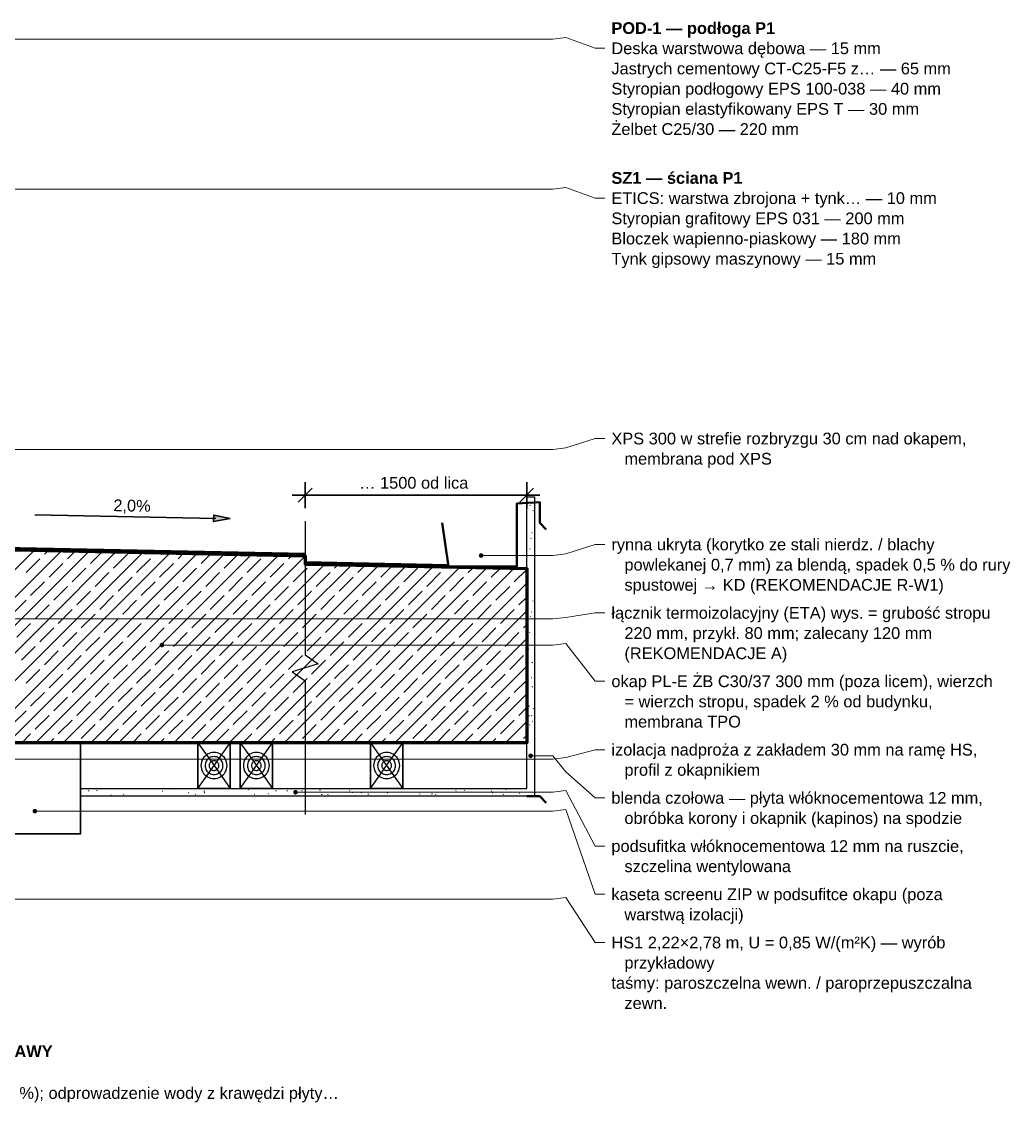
# Model space of a CAD drawing. Header units: metres. Extents: x 0 to 23.3, y -0.9 to 1.
# Drawn here: x 21.831 to 23.349, y -0.852 to 0.807 of the extents above; entities that cross this region are included whole.
import ezdxf

# ---------------------------------------------------------------- set-up
doc = ezdxf.new("R2010")
doc.units = ezdxf.units.M
doc.layers.add('A-DET-HYDRO', color=5, linetype='Continuous', lineweight=50, true_color=0x1565c0)
for name, color, linetype, lineweight in [('A-DET-OBROBKI', 7, 'Continuous', 35), ('A-DET-OPIS', 2, 'Continuous', 25), ('A-DET-PRZERWA', 8, 'Continuous', 25), ('A-KRESKOWANIE', 8, 'Continuous', 18), ('A-OPISY', 2, 'Continuous', 25), ('A-SCIANY-KONSTR', 7, 'Continuous', 50), ('A-SCIANY-WYK', 8, 'Continuous', 18), ('A-SYMBOLE', 2, 'Continuous', 25), ('A-WARSTWY', 8, 'Continuous', 25), ('A-WIDOK', 7, 'Continuous', 25), ('A-WYMIARY', 1, 'Continuous', 25)]:
    doc.layers.add(name, color=color, linetype=linetype, lineweight=lineweight)
doc.styles.add('PL_ARIAL', font='arial.ttf')
doc.styles.add('PL_ARIAL_B', font='arialbd.ttf')

msp = doc.modelspace()

# ---------------------------------------------------------------- hatches: boundary and pattern name
at = {"layer": 'A-OPISY', "true_color": 0x000000}
for points in [[(22.5395, -0.0126), (22.5394, -0.0117), (22.539, -0.0108), (22.5385, -0.0101), (22.5377, -0.0096), (22.5369, -0.0092), (22.536, -0.0091), (22.5351, -0.0092), (22.5342, -0.0096), (22.5335, -0.0101), (22.533, -0.0108), (22.5326, -0.0117), (22.5325, -0.0126), (22.5326, -0.0135), (22.533, -0.0143), (22.5335, -0.0151), (22.5342, -0.0156), (22.5351, -0.016), (22.536, -0.0161), (22.5369, -0.016), (22.5377, -0.0156), (22.5385, -0.0151), (22.539, -0.0143), (22.5394, -0.0135)], [(22.0495, -0.15), (22.0494, -0.1491), (22.049, -0.1482), (22.0485, -0.1475), (22.0477, -0.147), (22.0469, -0.1466), (22.046, -0.1465), (22.0451, -0.1466), (22.0442, -0.147), (22.0435, -0.1475), (22.043, -0.1482), (22.0426, -0.1491), (22.0425, -0.15), (22.0426, -0.1509), (22.043, -0.1517), (22.0435, -0.1525), (22.0442, -0.153), (22.0451, -0.1534), (22.046, -0.1535), (22.0469, -0.1534), (22.0477, -0.153), (22.0485, -0.1525), (22.049, -0.1517), (22.0494, -0.1509)], [(22.6155, -0.32), (22.6154, -0.3191), (22.615, -0.3182), (22.6145, -0.3175), (22.6137, -0.317), (22.6129, -0.3166), (22.612, -0.3165), (22.6111, -0.3166), (22.6102, -0.317), (22.6095, -0.3175), (22.609, -0.3182), (22.6086, -0.3191), (22.6085, -0.32), (22.6086, -0.3209), (22.609, -0.3217), (22.6095, -0.3225), (22.6102, -0.323), (22.6111, -0.3234), (22.612, -0.3235), (22.6129, -0.3234), (22.6137, -0.323), (22.6145, -0.3225), (22.615, -0.3217), (22.6154, -0.3209)], [(22.2545, -0.376), (22.2544, -0.3751), (22.254, -0.3742), (22.2535, -0.3735), (22.2527, -0.373), (22.2519, -0.3726), (22.251, -0.3725), (22.2501, -0.3726), (22.2492, -0.373), (22.2485, -0.3735), (22.248, -0.3742), (22.2476, -0.3751), (22.2475, -0.376), (22.2476, -0.3769), (22.248, -0.3777), (22.2485, -0.3785), (22.2492, -0.379), (22.2501, -0.3794), (22.251, -0.3795), (22.2519, -0.3794), (22.2527, -0.379), (22.2535, -0.3785), (22.254, -0.3777), (22.2544, -0.3769)], [(21.8545, -0.405), (21.8544, -0.4041), (21.854, -0.4032), (21.8535, -0.4025), (21.8527, -0.402), (21.8519, -0.4016), (21.851, -0.4015), (21.8501, -0.4016), (21.8492, -0.402), (21.8485, -0.4025), (21.848, -0.4032), (21.8476, -0.4041), (21.8475, -0.405), (21.8476, -0.4059), (21.848, -0.4067), (21.8485, -0.4075), (21.8492, -0.408), (21.8501, -0.4084), (21.851, -0.4085), (21.8519, -0.4084), (21.8527, -0.408), (21.8535, -0.4075), (21.854, -0.4067), (21.8544, -0.4059)]]:
    msp.add_hatch(color=7, dxfattribs=at).paths.add_polyline_path(points)
at = {"layer": 'A-SYMBOLE', "true_color": 0x000000}
msp.add_hatch(color=7, dxfattribs=at).paths.add_polyline_path([(22.151, 0.044), (22.1254, 0.0396), (22.1256, 0.0495)])

# ---------------------------------------------------------------- linework, layer by layer
at = {"layer": 'A-DET-HYDRO', "linetype": 'Continuous', "lineweight": 70, "ltscale": 0.01, "true_color": 0x1565c0, "flags": 128}
for points in [[(22.266, -0.0109), (21.621, 0.002), (21.753, 0.002), (21.753, 0.17)], [(22.486, -0.0286), (22.266, -0.0238)]]:
    msp.add_lwpolyline(points, dxfattribs=at)
at = {"layer": 'A-DET-OBROBKI', "lineweight": 50, "ltscale": 0.01, "true_color": 0x000000}
for points in [[(22.476, 0.0374), (22.486, -0.0296), (22.591, -0.0296), (22.591, 0.0674), (22.626, 0.0694), (22.626, 0.0374), (22.636, 0.0274)], [(22.606, -0.382), (22.626, -0.382), (22.636, -0.392)]]:
    msp.add_lwpolyline(points, dxfattribs=at)
at = {"layer": 'A-DET-PRZERWA', "lineweight": 25, "ltscale": 0.01, "true_color": 0x000000}
msp.add_lwpolyline([(22.266, 0.04), (22.266, -0.165), (22.286, -0.179), (22.246, -0.191), (22.266, -0.205), (22.266, -0.41)], dxfattribs=at)
msp.add_lwpolyline([(22.266, 0.04), (22.266, -0.165), (22.286, -0.179), (22.246, -0.191), (22.266, -0.205), (22.266, -0.41)], dxfattribs=at)
at = {"layer": 'A-KRESKOWANIE', "lineweight": 25, "ltscale": 0.01}
for points in [[(22.6116, 0.0639), (22.6114, 0.0647)], [(22.6159, 0.056), (22.6162, 0.0568)], [(22.6137, 0.0225), (22.6145, 0.0226)], [(22.613, 0.0135), (22.6129, 0.0143)], [(21.6351, -0.22), (21.8505, -0.0046)], [(21.6775, -0.22), (21.8921, -0.0054)], [(21.72, -0.22), (21.9337, -0.0063)], [(21.751, -0.2314), (21.9753, -0.0071)], [(21.751, -0.2738), (22.0169, -0.0079)], [(21.7672, -0.3), (22.0585, -0.0087)], [(21.8097, -0.3), (22.1001, -0.0096)], [(21.8521, -0.3), (22.1417, -0.0104)], [(21.8657, -0.0106), (21.8713, -0.005)], [(21.8945, -0.3), (22.1833, -0.0112)], [(21.9011, -0.0177), (21.9129, -0.0058)], [(21.9364, -0.0247), (21.9545, -0.0067)], [(21.937, -0.3), (22.2249, -0.0121)], [(21.9718, -0.0318), (21.993, -0.0106)], [(21.9794, -0.3), (22.266, -0.0134)], [(22.0354, -0.0106), (22.0377, -0.0083)], [(22.0708, -0.0177), (22.0793, -0.0092)], [(22.1061, -0.0247), (22.1209, -0.01)], [(22.1415, -0.0318), (22.1625, -0.0108)], [(22.2405, -0.0177), (22.2457, -0.0125)], [(22.6109, -0.0028), (22.6115, -0.0022)], [(21.8374, -0.0389), (21.8587, -0.0177)], [(21.8728, -0.046), (21.894, -0.0247)], [(21.9081, -0.053), (21.9294, -0.0318)], [(22.0071, -0.0389), (22.0284, -0.0177)], [(22.0425, -0.046), (22.0637, -0.0247)], [(22.0779, -0.053), (22.0991, -0.0318)], [(22.1768, -0.0389), (22.1981, -0.0177)], [(22.2122, -0.046), (22.2334, -0.0247)], [(22.266, -0.0558), (22.2954, -0.0264)], [(22.266, -0.0982), (22.337, -0.0272)], [(22.266, -0.1407), (22.3786, -0.0281)], [(22.266, -0.1831), (22.4202, -0.0289)], [(22.266, -0.2255), (22.4618, -0.0297)], [(22.266, -0.2679), (22.5034, -0.0305)], [(22.266, -0.0346), (22.2688, -0.0318)], [(22.2764, -0.3), (22.545, -0.0314)], [(22.3112, -0.0318), (22.3162, -0.0268)], [(22.3188, -0.3), (22.5866, -0.0322)], [(22.3466, -0.0389), (22.3578, -0.0276)], [(22.3819, -0.046), (22.3994, -0.0285)], [(22.4173, -0.053), (22.4385, -0.0318)], [(22.4809, -0.0318), (22.4826, -0.0301)], [(22.5163, -0.0389), (22.5242, -0.031)], [(22.5516, -0.046), (22.5658, -0.0318)], [(21.9435, -0.0601), (21.9647, -0.0389)], [(21.9789, -0.0672), (22.0001, -0.046)], [(22.1132, -0.0601), (22.1344, -0.0389)], [(22.1486, -0.0672), (22.1698, -0.046)], [(22.2476, -0.053), (22.266, -0.0346)], [(22.2829, -0.0601), (22.3041, -0.0389)], [(22.3183, -0.0672), (22.3395, -0.046)], [(22.4526, -0.0601), (22.4738, -0.0389)], [(22.488, -0.0672), (22.5092, -0.046)], [(22.587, -0.053), (22.606, -0.034)], [(21.8445, -0.0742), (21.8657, -0.053)], [(21.8799, -0.0813), (21.9011, -0.0601)], [(22.0142, -0.0742), (22.0354, -0.053)], [(22.0218, -0.3), (22.266, -0.0558)], [(22.0496, -0.0813), (22.0708, -0.0601)], [(22.1839, -0.0742), (22.2051, -0.053)], [(22.2193, -0.0813), (22.2405, -0.0601)], [(22.3536, -0.0742), (22.3748, -0.053)], [(22.3612, -0.3), (22.606, -0.0552)], [(22.389, -0.0813), (22.4102, -0.0601)], [(22.5233, -0.0742), (22.5445, -0.053)], [(22.5587, -0.0813), (22.5799, -0.0601)], [(21.8162, -0.1025), (21.8374, -0.0813)], [(21.9152, -0.0884), (21.9364, -0.0672)], [(21.9506, -0.0955), (21.9718, -0.0742)], [(21.9859, -0.1025), (22.0071, -0.0813)], [(22.0849, -0.0884), (22.1061, -0.0672)], [(22.1203, -0.0955), (22.1415, -0.0742)], [(22.1556, -0.1025), (22.1768, -0.0813)], [(22.2546, -0.0884), (22.266, -0.077)], [(22.266, -0.077), (22.2758, -0.0672)], [(22.29, -0.0955), (22.3112, -0.0742)], [(22.3253, -0.1025), (22.3466, -0.0813)], [(22.4243, -0.0884), (22.4455, -0.0672)], [(22.4597, -0.0955), (22.4809, -0.0742)], [(22.495, -0.1025), (22.5163, -0.0813)], [(22.594, -0.0884), (22.606, -0.0764)], [(22.6075, -0.0702), (22.6069, -0.0698)], [(22.6154, -0.0822), (22.6161, -0.0819)], [(21.8516, -0.1096), (21.8728, -0.0884)], [(21.8869, -0.1167), (21.9081, -0.0955)], [(22.0213, -0.1096), (22.0425, -0.0884)], [(22.0566, -0.1167), (22.0779, -0.0955)], [(22.0642, -0.3), (22.266, -0.0982)], [(22.191, -0.1096), (22.2122, -0.0884)], [(22.2263, -0.1167), (22.2476, -0.0955)], [(22.3607, -0.1096), (22.3819, -0.0884)], [(22.3961, -0.1167), (22.4173, -0.0955)], [(22.4036, -0.3), (22.606, -0.0976)], [(22.5304, -0.1096), (22.5516, -0.0884)], [(22.5658, -0.1167), (22.587, -0.0955)], [(22.6134, -0.0994), (22.614, -0.099)], [(21.9223, -0.1237), (21.9435, -0.1025)], [(21.9576, -0.1308), (21.9789, -0.1096)], [(22.092, -0.1237), (22.1132, -0.1025)], [(22.1274, -0.1308), (22.1486, -0.1096)], [(22.266, -0.1194), (22.2829, -0.1025)], [(22.2971, -0.1308), (22.3183, -0.1096)], [(22.4314, -0.1237), (22.4526, -0.1025)], [(22.4668, -0.1308), (22.488, -0.1096)], [(22.6114, -0.1062), (22.612, -0.1057)], [(21.8233, -0.1379), (21.8445, -0.1167)], [(21.8587, -0.145), (21.8799, -0.1237)], [(21.894, -0.152), (21.9152, -0.1308)], [(21.993, -0.1379), (22.0142, -0.1167)], [(22.0284, -0.145), (22.0496, -0.1237)], [(22.0637, -0.152), (22.0849, -0.1308)], [(22.1627, -0.1379), (22.1839, -0.1167)], [(22.1981, -0.145), (22.2193, -0.1237)], [(22.2334, -0.152), (22.2546, -0.1308)], [(22.2617, -0.1237), (22.266, -0.1194)], [(22.3324, -0.1379), (22.3536, -0.1167)], [(22.3678, -0.145), (22.389, -0.1237)], [(22.4031, -0.152), (22.4243, -0.1308)], [(22.5021, -0.1379), (22.5233, -0.1167)], [(22.5375, -0.145), (22.5587, -0.1237)], [(22.5728, -0.152), (22.594, -0.1308)], [(22.6011, -0.1237), (22.606, -0.1189)], [(22.6104, -0.1308), (22.6108, -0.1302)], [(21.9294, -0.1591), (21.9506, -0.1379)], [(21.9647, -0.1662), (21.9859, -0.145)], [(22.0991, -0.1591), (22.1203, -0.1379)], [(22.1067, -0.3), (22.266, -0.1407)], [(22.1344, -0.1662), (22.1556, -0.145)], [(22.2688, -0.1591), (22.29, -0.1379)], [(22.3041, -0.1662), (22.3253, -0.145)], [(22.4385, -0.1591), (22.4597, -0.1379)], [(22.4461, -0.3), (22.606, -0.1401)], [(22.4738, -0.1662), (22.495, -0.145)], [(21.8304, -0.1732), (21.8516, -0.152)], [(21.8657, -0.1803), (21.8869, -0.1591)], [(22.0001, -0.1732), (22.0213, -0.152)], [(22.0354, -0.1803), (22.0566, -0.1591)], [(22.1698, -0.1732), (22.191, -0.152)], [(22.2051, -0.1803), (22.2263, -0.1591)], [(22.3395, -0.1732), (22.3607, -0.152)], [(22.3748, -0.1803), (22.3961, -0.1591)], [(22.5092, -0.1732), (22.5304, -0.152)], [(22.5445, -0.1803), (22.5658, -0.1591)], [(22.6093, -0.1568), (22.6087, -0.1562)], [(21.9011, -0.1874), (21.9223, -0.1662)], [(21.9364, -0.1945), (21.9576, -0.1732)], [(21.9718, -0.2015), (21.993, -0.1803)], [(22.0708, -0.1874), (22.092, -0.1662)], [(22.1061, -0.1945), (22.1274, -0.1732)], [(22.1415, -0.2015), (22.1627, -0.1803)], [(22.2405, -0.1874), (22.2617, -0.1662)], [(22.2758, -0.1945), (22.2971, -0.1732)], [(22.3112, -0.2015), (22.3324, -0.1803)], [(22.4102, -0.1874), (22.4314, -0.1662)], [(22.4455, -0.1945), (22.4668, -0.1732)], [(22.4809, -0.2015), (22.5021, -0.1803)], [(22.5799, -0.1874), (22.6011, -0.1662)], [(22.6085, -0.1693), (22.608, -0.1686)], [(22.6147, -0.1771), (22.6151, -0.1764)], [(21.8374, -0.2086), (21.8587, -0.1874)], [(21.8728, -0.2157), (21.894, -0.1945)], [(22.0071, -0.2086), (22.0284, -0.1874)], [(22.0425, -0.2157), (22.0637, -0.1945)], [(22.1491, -0.3), (22.266, -0.1831)], [(22.1768, -0.2086), (22.1981, -0.1874)], [(22.2122, -0.2157), (22.2334, -0.1945)], [(22.3466, -0.2086), (22.3678, -0.1874)], [(22.3819, -0.2157), (22.4031, -0.1945)], [(22.4885, -0.3), (22.606, -0.1825)], [(22.5163, -0.2086), (22.5375, -0.1874)], [(22.5516, -0.2157), (22.5728, -0.1945)], [(21.9081, -0.2227), (21.9294, -0.2015)], [(21.9435, -0.2298), (21.9647, -0.2086)], [(22.0779, -0.2227), (22.0991, -0.2015)], [(22.1132, -0.2298), (22.1344, -0.2086)], [(22.2476, -0.2227), (22.266, -0.2043)], [(22.266, -0.2043), (22.2688, -0.2015)], [(22.2829, -0.2298), (22.3041, -0.2086)], [(22.4173, -0.2227), (22.4385, -0.2015)], [(22.4526, -0.2298), (22.4738, -0.2086)], [(22.587, -0.2227), (22.606, -0.2037)], [(22.6132, -0.1998), (22.614, -0.1996)], [(22.6153, -0.2146), (22.6146, -0.2142)], [(21.8445, -0.244), (21.8657, -0.2227)], [(21.8799, -0.251), (21.9011, -0.2298)], [(21.9789, -0.2369), (22.0001, -0.2157)], [(22.0142, -0.244), (22.0354, -0.2227)], [(22.0496, -0.251), (22.0708, -0.2298)], [(22.1486, -0.2369), (22.1698, -0.2157)], [(22.1839, -0.244), (22.2051, -0.2227)], [(22.1915, -0.3), (22.266, -0.2255)], [(22.2193, -0.251), (22.2405, -0.2298)], [(22.3183, -0.2369), (22.3395, -0.2157)], [(22.3536, -0.244), (22.3748, -0.2227)], [(22.389, -0.251), (22.4102, -0.2298)], [(22.488, -0.2369), (22.5092, -0.2157)], [(22.5233, -0.244), (22.5445, -0.2227)], [(22.5309, -0.3), (22.606, -0.2249)], [(22.5587, -0.251), (22.5799, -0.2298)], [(21.9152, -0.2581), (21.9364, -0.2369)], [(21.9506, -0.2652), (21.9718, -0.244)], [(22.0849, -0.2581), (22.1061, -0.2369)], [(22.1203, -0.2652), (22.1415, -0.244)], [(22.2546, -0.2581), (22.266, -0.2467)], [(22.266, -0.2467), (22.2758, -0.2369)], [(22.29, -0.2652), (22.3112, -0.244)], [(22.4243, -0.2581), (22.4455, -0.2369)], [(22.4597, -0.2652), (22.4809, -0.244)], [(22.594, -0.2581), (22.606, -0.2461)], [(22.6096, -0.2441), (22.6098, -0.2434)], [(22.6165, -0.2477), (22.6168, -0.247)], [(21.8162, -0.2722), (21.8374, -0.251)], [(21.8516, -0.2793), (21.8728, -0.2581)], [(21.8869, -0.2864), (21.9081, -0.2652)], [(21.9859, -0.2722), (22.0071, -0.251)], [(22.0213, -0.2793), (22.0425, -0.2581)], [(22.0566, -0.2864), (22.0779, -0.2652)], [(22.1556, -0.2722), (22.1768, -0.251)], [(22.191, -0.2793), (22.2122, -0.2581)], [(22.2263, -0.2864), (22.2476, -0.2652)], [(22.3253, -0.2722), (22.3466, -0.251)], [(22.3607, -0.2793), (22.3819, -0.2581)], [(22.3961, -0.2864), (22.4173, -0.2652)], [(22.495, -0.2722), (22.5163, -0.251)], [(22.5304, -0.2793), (22.5516, -0.2581)], [(22.5658, -0.2864), (22.587, -0.2652)], [(22.6098, -0.2591), (22.61, -0.2583)], [(22.6137, -0.2591), (22.6135, -0.2583)], [(21.9223, -0.2934), (21.9435, -0.2722)], [(21.9582, -0.3), (21.9789, -0.2793)], [(22.092, -0.2934), (22.1132, -0.2722)], [(22.1279, -0.3), (22.1486, -0.2793)], [(22.2339, -0.3), (22.266, -0.2679)], [(22.266, -0.2892), (22.2829, -0.2722)], [(22.2976, -0.3), (22.3183, -0.2793)], [(22.4314, -0.2934), (22.4526, -0.2722)], [(22.4673, -0.3), (22.488, -0.2793)], [(22.5733, -0.3), (22.606, -0.2674)], [(22.6104, -0.2732), (22.6108, -0.2725)], [(22.6145, -0.2671), (22.6151, -0.2666)], [(21.8309, -0.3), (21.8445, -0.2864)], [(21.8733, -0.3), (21.8799, -0.2934)], [(22.0006, -0.3), (22.0142, -0.2864)], [(22.043, -0.3), (22.0496, -0.2934)], [(22.1703, -0.3), (22.1839, -0.2864)], [(22.2127, -0.3), (22.2193, -0.2934)], [(22.2617, -0.2934), (22.266, -0.2892)], [(22.34, -0.3), (22.3536, -0.2864)], [(22.3824, -0.3), (22.389, -0.2934)], [(22.5097, -0.3), (22.5233, -0.2864)], [(22.5521, -0.3), (22.5587, -0.2934)], [(22.6011, -0.2934), (22.606, -0.2886)], [(22.101, -0.3), (22.126, -0.335)], [(22.146, -0.335), (22.1458, -0.3324), (22.1453, -0.3298), (22.1445, -0.3273), (22.1433, -0.325), (22.1419, -0.3228), (22.1401, -0.3209), (22.1382, -0.3191), (22.136, -0.3177), (22.1337, -0.3165), (22.1312, -0.3157), (22.1286, -0.3152), (22.126, -0.315), (22.1234, -0.3152), (22.1208, -0.3157), (22.1183, -0.3165), (22.116, -0.3177), (22.1138, -0.3191), (22.1119, -0.3209), (22.1101, -0.3228), (22.1087, -0.325), (22.1075, -0.3273), (22.1067, -0.3298), (22.1062, -0.3324), (22.106, -0.335), (22.1062, -0.3376), (22.1067, -0.3402), (22.1075, -0.3427), (22.1087, -0.345), (22.1101, -0.3472), (22.1119, -0.3491), (22.1138, -0.3509), (22.116, -0.3523), (22.1183, -0.3535), (22.1208, -0.3543), (22.1234, -0.3548), (22.126, -0.355), (22.1286, -0.3548), (22.1312, -0.3543), (22.1337, -0.3535), (22.136, -0.3523), (22.1382, -0.3509), (22.1401, -0.3491), (22.1419, -0.3472), (22.1433, -0.345), (22.1445, -0.3427), (22.1453, -0.3402), (22.1458, -0.3376), (22.146, -0.335)], [(22.126, -0.335), (22.151, -0.3)], [(22.166, -0.3), (22.191, -0.335)], [(22.211, -0.335), (22.2108, -0.3324), (22.2103, -0.3298), (22.2095, -0.3273), (22.2083, -0.325), (22.2069, -0.3228), (22.2051, -0.3209), (22.2032, -0.3191), (22.201, -0.3177), (22.1987, -0.3165), (22.1962, -0.3157), (22.1936, -0.3152), (22.191, -0.315), (22.1884, -0.3152), (22.1858, -0.3157), (22.1833, -0.3165), (22.181, -0.3177), (22.1788, -0.3191), (22.1769, -0.3209), (22.1751, -0.3228), (22.1737, -0.325), (22.1725, -0.3273), (22.1717, -0.3298), (22.1712, -0.3324), (22.171, -0.335), (22.1712, -0.3376), (22.1717, -0.3402), (22.1725, -0.3427), (22.1737, -0.345), (22.1751, -0.3472), (22.1769, -0.3491), (22.1788, -0.3509), (22.181, -0.3523), (22.1833, -0.3535), (22.1858, -0.3543), (22.1884, -0.3548), (22.191, -0.355), (22.1936, -0.3548), (22.1962, -0.3543), (22.1987, -0.3535), (22.201, -0.3523), (22.2032, -0.3509), (22.2051, -0.3491), (22.2069, -0.3472), (22.2083, -0.345), (22.2095, -0.3427), (22.2103, -0.3402), (22.2108, -0.3376), (22.211, -0.335)], [(22.191, -0.335), (22.216, -0.3)], [(22.366, -0.3), (22.391, -0.335)], [(22.411, -0.335), (22.4108, -0.3324), (22.4103, -0.3298), (22.4095, -0.3273), (22.4083, -0.325), (22.4069, -0.3228), (22.4051, -0.3209), (22.4032, -0.3191), (22.401, -0.3177), (22.3987, -0.3165), (22.3962, -0.3157), (22.3936, -0.3152), (22.391, -0.315), (22.3884, -0.3152), (22.3858, -0.3157), (22.3833, -0.3165), (22.381, -0.3177), (22.3788, -0.3191), (22.3769, -0.3209), (22.3751, -0.3228), (22.3737, -0.325), (22.3725, -0.3273), (22.3717, -0.3298), (22.3712, -0.3324), (22.371, -0.335), (22.3712, -0.3376), (22.3717, -0.3402), (22.3725, -0.3427), (22.3737, -0.345), (22.3751, -0.3472), (22.3769, -0.3491), (22.3788, -0.3509), (22.381, -0.3523), (22.3833, -0.3535), (22.3858, -0.3543), (22.3884, -0.3548), (22.391, -0.355), (22.3936, -0.3548), (22.3962, -0.3543), (22.3987, -0.3535), (22.401, -0.3523), (22.4032, -0.3509), (22.4051, -0.3491), (22.4069, -0.3472), (22.4083, -0.345), (22.4095, -0.3427), (22.4103, -0.3402), (22.4108, -0.3376), (22.411, -0.335)], [(22.391, -0.335), (22.416, -0.3)], [(22.1397, -0.335), (22.1396, -0.3332), (22.1393, -0.3314), (22.1387, -0.3297), (22.1379, -0.3281), (22.1369, -0.3266), (22.1357, -0.3253), (22.1344, -0.3241), (22.1329, -0.3231), (22.1313, -0.3223), (22.1296, -0.3217), (22.1278, -0.3214), (22.126, -0.3212), (22.1242, -0.3214), (22.1224, -0.3217), (22.1207, -0.3223), (22.1191, -0.3231), (22.1176, -0.3241), (22.1163, -0.3253), (22.1151, -0.3266), (22.1141, -0.3281), (22.1133, -0.3297), (22.1127, -0.3314), (22.1124, -0.3332), (22.1122, -0.335), (22.1124, -0.3368), (22.1127, -0.3386), (22.1133, -0.3403), (22.1141, -0.3419), (22.1151, -0.3434), (22.1163, -0.3447), (22.1176, -0.3459), (22.1191, -0.3469), (22.1207, -0.3477), (22.1224, -0.3483), (22.1242, -0.3486), (22.126, -0.3487), (22.1278, -0.3486), (22.1296, -0.3483), (22.1313, -0.3477), (22.1329, -0.3469), (22.1344, -0.3459), (22.1357, -0.3447), (22.1369, -0.3434), (22.1379, -0.3419), (22.1387, -0.3403), (22.1393, -0.3386), (22.1396, -0.3368), (22.1397, -0.335)], [(22.1335, -0.335), (22.1334, -0.334), (22.1332, -0.3331), (22.1329, -0.3321), (22.1325, -0.3312), (22.1319, -0.3304), (22.1313, -0.3297), (22.1306, -0.329), (22.1297, -0.3285), (22.1289, -0.3281), (22.1279, -0.3278), (22.127, -0.3276), (22.126, -0.3275), (22.125, -0.3276), (22.1241, -0.3278), (22.1231, -0.3281), (22.1222, -0.3285), (22.1214, -0.329), (22.1207, -0.3297), (22.12, -0.3304), (22.1195, -0.3312), (22.1191, -0.3321), (22.1188, -0.3331), (22.1186, -0.334), (22.1185, -0.335), (22.1186, -0.336), (22.1188, -0.3369), (22.1191, -0.3379), (22.1195, -0.3387), (22.12, -0.3396), (22.1207, -0.3403), (22.1214, -0.341), (22.1222, -0.3415), (22.1231, -0.3419), (22.1241, -0.3422), (22.125, -0.3424), (22.126, -0.3425), (22.127, -0.3424), (22.1279, -0.3422), (22.1289, -0.3419), (22.1297, -0.3415), (22.1306, -0.341), (22.1313, -0.3403), (22.1319, -0.3396), (22.1325, -0.3387), (22.1329, -0.3379), (22.1332, -0.3369), (22.1334, -0.336), (22.1335, -0.335)], [(22.2047, -0.335), (22.2046, -0.3332), (22.2043, -0.3314), (22.2037, -0.3297), (22.2029, -0.3281), (22.2019, -0.3266), (22.2007, -0.3253), (22.1994, -0.3241), (22.1979, -0.3231), (22.1963, -0.3223), (22.1946, -0.3217), (22.1928, -0.3214), (22.191, -0.3212), (22.1892, -0.3214), (22.1874, -0.3217), (22.1857, -0.3223), (22.1841, -0.3231), (22.1826, -0.3241), (22.1813, -0.3253), (22.1801, -0.3266), (22.1791, -0.3281), (22.1783, -0.3297), (22.1777, -0.3314), (22.1774, -0.3332), (22.1772, -0.335), (22.1774, -0.3368), (22.1777, -0.3386), (22.1783, -0.3403), (22.1791, -0.3419), (22.1801, -0.3434), (22.1813, -0.3447), (22.1826, -0.3459), (22.1841, -0.3469), (22.1857, -0.3477), (22.1874, -0.3483), (22.1892, -0.3486), (22.191, -0.3487), (22.1928, -0.3486), (22.1946, -0.3483), (22.1963, -0.3477), (22.1979, -0.3469), (22.1994, -0.3459), (22.2007, -0.3447), (22.2019, -0.3434), (22.2029, -0.3419), (22.2037, -0.3403), (22.2043, -0.3386), (22.2046, -0.3368), (22.2047, -0.335)], [(22.1985, -0.335), (22.1984, -0.334), (22.1982, -0.3331), (22.1979, -0.3321), (22.1975, -0.3312), (22.1969, -0.3304), (22.1963, -0.3297), (22.1956, -0.329), (22.1947, -0.3285), (22.1939, -0.3281), (22.1929, -0.3278), (22.192, -0.3276), (22.191, -0.3275), (22.19, -0.3276), (22.1891, -0.3278), (22.1881, -0.3281), (22.1872, -0.3285), (22.1864, -0.329), (22.1857, -0.3297), (22.185, -0.3304), (22.1845, -0.3312), (22.1841, -0.3321), (22.1838, -0.3331), (22.1836, -0.334), (22.1835, -0.335), (22.1836, -0.336), (22.1838, -0.3369), (22.1841, -0.3379), (22.1845, -0.3387), (22.185, -0.3396), (22.1857, -0.3403), (22.1864, -0.341), (22.1872, -0.3415), (22.1881, -0.3419), (22.1891, -0.3422), (22.19, -0.3424), (22.191, -0.3425), (22.192, -0.3424), (22.1929, -0.3422), (22.1939, -0.3419), (22.1947, -0.3415), (22.1956, -0.341), (22.1963, -0.3403), (22.1969, -0.3396), (22.1975, -0.3387), (22.1979, -0.3379), (22.1982, -0.3369), (22.1984, -0.336), (22.1985, -0.335)], [(22.4047, -0.335), (22.4046, -0.3332), (22.4043, -0.3314), (22.4037, -0.3297), (22.4029, -0.3281), (22.4019, -0.3266), (22.4007, -0.3253), (22.3994, -0.3241), (22.3979, -0.3231), (22.3963, -0.3223), (22.3946, -0.3217), (22.3928, -0.3214), (22.391, -0.3212), (22.3892, -0.3214), (22.3874, -0.3217), (22.3857, -0.3223), (22.3841, -0.3231), (22.3826, -0.3241), (22.3813, -0.3253), (22.3801, -0.3266), (22.3791, -0.3281), (22.3783, -0.3297), (22.3777, -0.3314), (22.3774, -0.3332), (22.3772, -0.335), (22.3774, -0.3368), (22.3777, -0.3386), (22.3783, -0.3403), (22.3791, -0.3419), (22.3801, -0.3434), (22.3813, -0.3447), (22.3826, -0.3459), (22.3841, -0.3469), (22.3857, -0.3477), (22.3874, -0.3483), (22.3892, -0.3486), (22.391, -0.3487), (22.3928, -0.3486), (22.3946, -0.3483), (22.3963, -0.3477), (22.3979, -0.3469), (22.3994, -0.3459), (22.4007, -0.3447), (22.4019, -0.3434), (22.4029, -0.3419), (22.4037, -0.3403), (22.4043, -0.3386), (22.4046, -0.3368), (22.4047, -0.335)], [(22.3985, -0.335), (22.3984, -0.334), (22.3982, -0.3331), (22.3979, -0.3321), (22.3975, -0.3312), (22.3969, -0.3304), (22.3963, -0.3297), (22.3956, -0.329), (22.3947, -0.3285), (22.3939, -0.3281), (22.3929, -0.3278), (22.392, -0.3276), (22.391, -0.3275), (22.39, -0.3276), (22.3891, -0.3278), (22.3881, -0.3281), (22.3872, -0.3285), (22.3864, -0.329), (22.3857, -0.3297), (22.385, -0.3304), (22.3845, -0.3312), (22.3841, -0.3321), (22.3838, -0.3331), (22.3836, -0.334), (22.3835, -0.335), (22.3836, -0.336), (22.3838, -0.3369), (22.3841, -0.3379), (22.3845, -0.3387), (22.385, -0.3396), (22.3857, -0.3403), (22.3864, -0.341), (22.3872, -0.3415), (22.3881, -0.3419), (22.3891, -0.3422), (22.39, -0.3424), (22.391, -0.3425), (22.392, -0.3424), (22.3929, -0.3422), (22.3939, -0.3419), (22.3947, -0.3415), (22.3956, -0.341), (22.3963, -0.3403), (22.3969, -0.3396), (22.3975, -0.3387), (22.3979, -0.3379), (22.3982, -0.3369), (22.3984, -0.336), (22.3985, -0.335)], [(22.101, -0.37), (22.126, -0.335)], [(22.126, -0.335), (22.151, -0.37)], [(22.166, -0.37), (22.191, -0.335)], [(22.191, -0.335), (22.216, -0.37)], [(22.366, -0.37), (22.391, -0.335)], [(22.391, -0.335), (22.416, -0.37)], [(21.9333, -0.3738), (21.9341, -0.3735)], [(21.9463, -0.3738), (21.9466, -0.373)], [(21.9675, -0.3799), (21.9683, -0.3798)], [(21.9871, -0.3795), (21.9873, -0.3788)], [(22.0468, -0.3742), (22.0476, -0.3742)], [(22.0601, -0.3716), (22.0597, -0.3709)], [(22.087, -0.3771), (22.0874, -0.3764)], [(22.097, -0.3792), (22.0976, -0.3787)], [(22.1109, -0.3766), (22.1117, -0.3764)], [(22.1117, -0.3747), (22.111, -0.3742)], [(22.1654, -0.3715), (22.165, -0.3708)], [(22.1794, -0.3721), (22.1789, -0.3715)], [(22.1882, -0.3796), (22.1874, -0.3795)], [(22.2092, -0.3786), (22.2095, -0.3778)], [(22.2216, -0.3742), (22.2216, -0.3734)], [(22.2386, -0.3742), (22.2387, -0.3734)], [(22.2611, -0.374), (22.2609, -0.3732)], [(22.2888, -0.3732), (22.2888, -0.3724)], [(22.2917, -0.3799), (22.2914, -0.3791)], [(22.3014, -0.38), (22.3013, -0.3793)], [(22.3339, -0.3737), (22.3347, -0.3735)], [(22.3381, -0.3715), (22.3377, -0.3708)], [(22.3386, -0.377), (22.3384, -0.3763)], [(22.3524, -0.3767), (22.3529, -0.376)], [(22.3631, -0.3793), (22.3631, -0.3785)], [(22.3928, -0.377), (22.392, -0.3769)], [(22.4417, -0.379), (22.4418, -0.3782)], [(22.461, -0.3788), (22.461, -0.378)], [(22.4661, -0.3797), (22.4667, -0.3792)], [(22.497, -0.3736), (22.4977, -0.3732)], [(22.5101, -0.3734), (22.5105, -0.3727)], [(22.5525, -0.3743), (22.5521, -0.3736)], [(22.5542, -0.3775), (22.5535, -0.3773)], [(22.5709, -0.3797), (22.5706, -0.3789)], [(22.5743, -0.3717), (22.5736, -0.3715)], [(22.5956, -0.3778), (22.595, -0.3773)]]:
    msp.add_lwpolyline(points, dxfattribs=at)
at = {"layer": 'A-OPISY', "lineweight": 18, "ltscale": 0.01}
for points in [[(21.126, 0.1425), (21.126, 0.78), (22.646, 0.78), (22.666, 0.7825), (22.711, 0.766), (22.726, 0.766)], [(21.746, 0.55), (22.646, 0.55), (22.666, 0.5525), (22.711, 0.536), (22.726, 0.536)], [(21.641, 0.15), (22.646, 0.15), (22.666, 0.1525), (22.711, 0.167), (22.726, 0.167)], [(22.536, -0.0126), (22.646, -0.0126), (22.666, -0.0101), (22.711, 0.0044), (22.726, 0.0044)], [(21.581, -0.11), (22.646, -0.11), (22.666, -0.1075), (22.711, -0.1006), (22.726, -0.1006)], [(22.046, -0.15), (22.646, -0.15), (22.666, -0.1475), (22.711, -0.2056), (22.726, -0.2056)], [(21.591, -0.325), (22.646, -0.325), (22.666, -0.3225), (22.711, -0.3106), (22.726, -0.3106)], [(22.612, -0.32), (22.646, -0.32), (22.666, -0.3445), (22.711, -0.3846), (22.726, -0.3846)], [(22.251, -0.376), (22.646, -0.376), (22.666, -0.3735), (22.711, -0.4586), (22.726, -0.4586)], [(21.851, -0.405), (22.646, -0.405), (22.666, -0.4025), (22.711, -0.5326), (22.726, -0.5326)], [(21.536, -0.54), (22.646, -0.54), (22.666, -0.5375), (22.711, -0.6066), (22.726, -0.6066)]]:
    msp.add_lwpolyline(points, dxfattribs=at)
at = {"layer": 'A-SCIANY-KONSTR', "lineweight": 70, "ltscale": 0.01}
msp.add_lwpolyline([(21.621, 0), (22.266, -0.0129), (22.266, -0.0129), (22.266, -0.0129), (22.266, -0.0258), (22.266, -0.0258), (22.266, -0.0258), (22.266, -0.0258), (22.266, -0.0258), (22.266, -0.0258), (22.266, -0.0258), (22.266, -0.0258), (22.266, -0.0258), (22.266, -0.0258), (22.266, -0.0258), (22.266, -0.0258), (22.266, -0.0258), (22.266, -0.0258), (22.266, -0.0258), (22.266, -0.0258), (22.266, -0.0258), (22.606, -0.0326), (22.606, -0.0326), (22.606, -0.0326), (22.606, -0.3), (22.606, -0.3), (22.606, -0.3), (21.751, -0.3)], dxfattribs=at)
at = {"layer": 'A-SCIANY-WYK', "lineweight": 25, "ltscale": 0.01}
msp.add_lwpolyline([(21.921, -0.382), (21.921, -0.382), (21.921, -0.37), (21.921, -0.37), (21.921, -0.37), (22.606, -0.37), (22.606, -0.37), (22.606, -0.37), (22.606, -0.37), (22.606, -0.37), (22.606, -0.37), (22.606, -0.37), (22.606, -0.37), (22.606, -0.37), (22.606, -0.37), (22.606, -0.37), (22.606, -0.37), (22.606, -0.37), (22.606, -0.37), (22.606, -0.37), (22.606, -0.37), (22.606, -0.37), (22.606, 0.0774), (22.606, 0.0774), (22.606, 0.0774), (22.618, 0.0774), (22.618, 0.0774), (22.618, 0.0774), (22.618, -0.382), (22.618, -0.382), (22.618, -0.382), (21.921, -0.382)], close=True, dxfattribs=at)
at = {"layer": 'A-SYMBOLE', "lineweight": 35, "ltscale": 0.01}
msp.add_lwpolyline([(21.851, 0.05), (22.129, 0.0444)], dxfattribs=at)
msp.add_lwpolyline([(22.151, 0.044), (22.1254, 0.0396), (22.1256, 0.0495)], close=True, dxfattribs=at)
at = {"layer": 'A-WARSTWY', "lineweight": 35, "ltscale": 0.01}
for points in [[(22.101, -0.3), (22.101, -0.3), (22.101, -0.3), (22.151, -0.3), (22.151, -0.3), (22.151, -0.3), (22.151, -0.37), (22.151, -0.37), (22.151, -0.37), (22.101, -0.37), (22.101, -0.37), (22.101, -0.37)], [(22.166, -0.37), (22.166, -0.37), (22.166, -0.3), (22.166, -0.3), (22.166, -0.3), (22.216, -0.3), (22.216, -0.3), (22.216, -0.3), (22.216, -0.37), (22.216, -0.37), (22.216, -0.37), (22.166, -0.37)], [(22.366, -0.37), (22.366, -0.37), (22.366, -0.3), (22.366, -0.3), (22.366, -0.3), (22.416, -0.3), (22.416, -0.3), (22.416, -0.3), (22.416, -0.37), (22.416, -0.37), (22.416, -0.37), (22.366, -0.37)]]:
    msp.add_lwpolyline(points, close=True, dxfattribs=at)
at = {"layer": 'A-WIDOK', "lineweight": 35, "ltscale": 0.01}
msp.add_lwpolyline([(21.781, -0.3), (21.781, -0.44), (21.921, -0.44), (21.921, -0.3)], dxfattribs=at)
at = {"layer": 'A-WYMIARY', "lineweight": 35, "ltscale": 0.01}
for points in [[(22.266, 0.06), (22.266, 0.1)], [(22.606, 0.06), (22.606, 0.1)], [(22.2554, 0.0694), (22.2766, 0.0906)], [(22.5954, 0.0694), (22.6166, 0.0906)], [(22.246, 0.08), (22.626, 0.08)]]:
    msp.add_lwpolyline(points, dxfattribs=at)

# ---------------------------------------------------------------- texts
at = {"layer": 'A-DET-OPIS', "style": 'PL_ARIAL_B'}
msp.add_text('WZ-04: ψ_e = 0,220, ψ_oi = 0,220 W/(m·K); f_Rsi = 0,903 ≥ 0,72 — DO POPRAWY', height=0.018, dxfattribs=at).set_placement((20.926, -0.7826))
at = {"layer": 'A-DET-OPIS', "true_color": 0xb7791f, "style": 'PL_ARIAL'}
msp.add_text('H: WZ-04: spadek płyty od budynku: nieokreślony w modelu (wymagany ≥ 1,5–2 %); odprowadzenie wody z krawędzi płyty…', height=0.018, dxfattribs=at).set_placement((20.926, -0.8466))
at = {"layer": 'A-OPISY'}
for s, style, p in [('POD-1 — podłoga P1', 'PL_ARIAL_B', (22.736, 0.788)), ('Deska warstwowa dębowa — 15 mm', 'PL_ARIAL', (22.736, 0.757)), ('Jastrych cementowy CT-C25-F5 z… — 65 mm', 'PL_ARIAL', (22.736, 0.726)), ('Styropian podłogowy EPS 100-038 — 40 mm', 'PL_ARIAL', (22.736, 0.695)), ('Styropian elastyfikowany EPS T — 30 mm', 'PL_ARIAL', (22.736, 0.664)), ('Żelbet C25/30 — 220 mm', 'PL_ARIAL', (22.736, 0.633)), ('SZ1 — ściana P1', 'PL_ARIAL_B', (22.736, 0.558)), ('ETICS: warstwa zbrojona + tynk… — 10 mm', 'PL_ARIAL', (22.736, 0.527)), ('Styropian grafitowy EPS 031 — 200 mm', 'PL_ARIAL', (22.736, 0.496)), ('Bloczek wapienno-piaskowy — 180 mm', 'PL_ARIAL', (22.736, 0.465)), ('Tynk gipsowy maszynowy — 15 mm', 'PL_ARIAL', (22.736, 0.434)), ('XPS 300 w strefie rozbryzgu 30 cm nad okapem,', 'PL_ARIAL', (22.736, 0.158)), ('membrana pod XPS', 'PL_ARIAL', (22.756, 0.127)), ('rynna ukryta (korytko ze stali nierdz. / blachy', 'PL_ARIAL', (22.736, -0.0046)), ('powlekanej 0,7 mm) za blendą, spadek 0,5 % do rury', 'PL_ARIAL', (22.756, -0.0356)), ('spustowej → KD (REKOMENDACJE R-W1)', 'PL_ARIAL', (22.756, -0.0666)), ('łącznik termoizolacyjny (ETA) wys. = grubość stropu', 'PL_ARIAL', (22.736, -0.1096)), ('220 mm, przykł. 80 mm; zalecany 120 mm', 'PL_ARIAL', (22.756, -0.1406)), ('(REKOMENDACJE A)', 'PL_ARIAL', (22.756, -0.1716)), ('okap PL-E ŻB C30/37 300 mm (poza licem), wierzch', 'PL_ARIAL', (22.736, -0.2146)), ('= wierzch stropu, spadek 2 % od budynku,', 'PL_ARIAL', (22.756, -0.2456)), ('membrana TPO', 'PL_ARIAL', (22.756, -0.2766)), ('izolacja nadproża z zakładem 30 mm na ramę HS,', 'PL_ARIAL', (22.736, -0.3196)), ('profil z okapnikiem', 'PL_ARIAL', (22.756, -0.3506)), ('blenda czołowa — płyta włóknocementowa 12 mm,', 'PL_ARIAL', (22.736, -0.3936)), ('obróbka korony i okapnik (kapinos) na spodzie', 'PL_ARIAL', (22.756, -0.4246)), ('podsufitka włóknocementowa 12 mm na ruszcie,', 'PL_ARIAL', (22.736, -0.4676)), ('szczelina wentylowana', 'PL_ARIAL', (22.756, -0.4986)), ('kaseta screenu ZIP w podsufitce okapu (poza', 'PL_ARIAL', (22.736, -0.5416)), ('warstwą izolacji)', 'PL_ARIAL', (22.756, -0.5726)), ('HS1 2,22×2,78 m, U = 0,85 W/(m²K) — wyrób', 'PL_ARIAL', (22.736, -0.6156)), ('przykładowy', 'PL_ARIAL', (22.756, -0.6466)), ('taśmy: paroszczelna wewn. / paroprzepuszczalna', 'PL_ARIAL', (22.736, -0.6776)), ('zewn.', 'PL_ARIAL', (22.756, -0.7086))]:
    msp.add_text(s, height=0.018, dxfattribs=dict(at, style=style)).set_placement(p)
at = {"layer": 'A-SYMBOLE', "style": 'PL_ARIAL'}
msp.add_text('2,0%', height=0.018, rotation=-1.1458, dxfattribs=at).set_placement((21.9713, 0.0556))
at = {"layer": 'A-WYMIARY', "style": 'PL_ARIAL'}
msp.add_text('… 1500 od lica', height=0.018, dxfattribs=at).set_placement((22.3487, 0.09))

doc.saveas('drawing.dxf')
